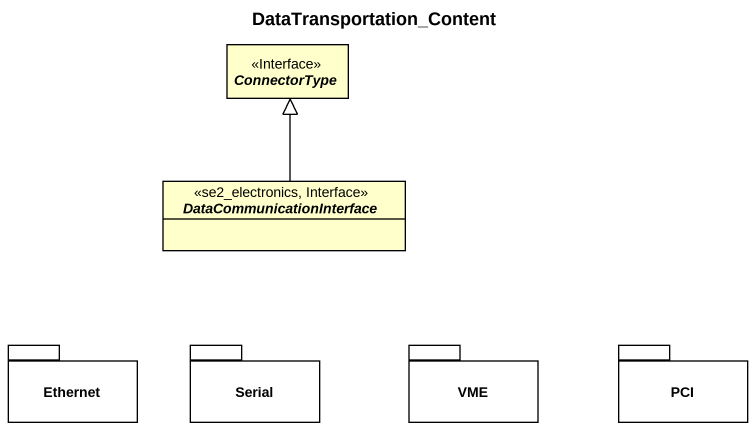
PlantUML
@startuml
title DataTransportation_Content
hide circle
hide empty members
abstract class ConnectorType <<Interface>>
abstract class DataCommunicationInterface <<se2_electronics, Interface>>
package Ethernet {
}
package Serial {
}
package VME {
}
package PCI {
}
DataCommunicationInterface -up-|> ConnectorType
@enduml
